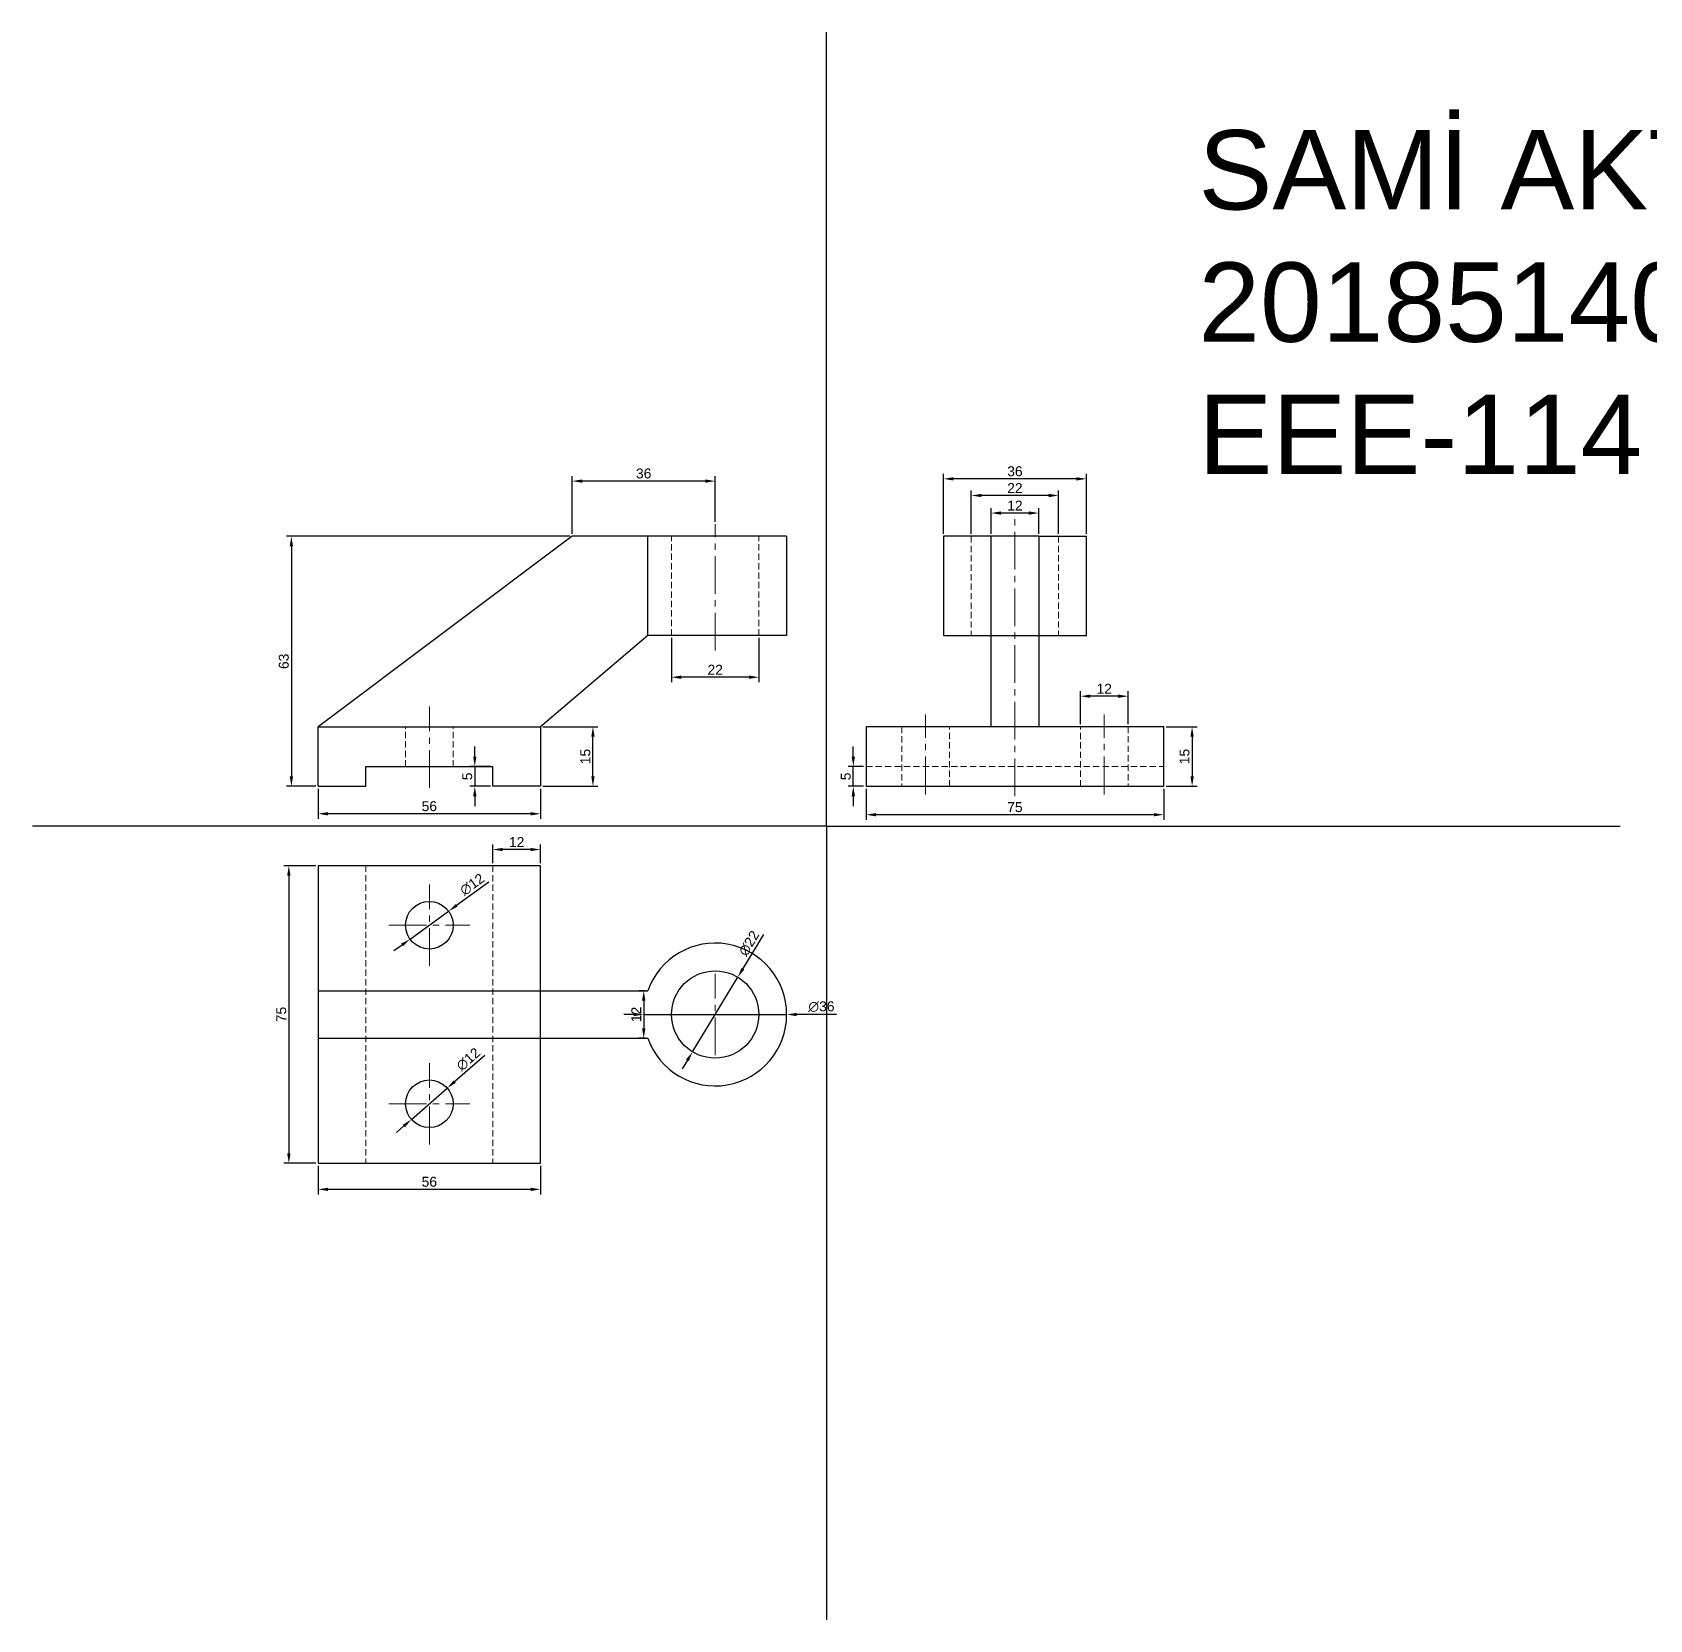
# Model space of a CAD drawing. Header units: millimetres. Extents: x 0 to 815, y 0 to 400.
# Drawn here: x 0 to 407.4, y 0 to 400 of the extents above; entities that cross this region are included whole.
import ezdxf

# ---------------------------------------------------------------- set-up
doc = ezdxf.new("R2010")
doc.units = ezdxf.units.MM
doc.header["$LTSCALE"] = 0.5
doc.linetypes.add('CENTER2', pattern=[28.575, 19.05, -3.175, 3.175, -3.175])
doc.linetypes.add('HIDDEN2', pattern=[4.7625, 3.175, -1.5875])
for name, color, linetype, lineweight in [('center', 1, 'CENTER2', 13), ('dimension', 3, 'Continuous', 15), ('hidden', 2, 'HIDDEN2', 18)]:
    doc.layers.add(name, color=color, linetype=linetype, lineweight=lineweight)
doc.styles.get("Standard").update_dxf_attribs({"font": 'arial.ttf'})
doc.dimstyles.new('ISO-25', dxfattribs={"dimtxt": 2.5, "dimasz": 2.5, "dimexe": 1.25, "dimexo": 0.625, "dimtad": 1, "dimtxsty": 'Standard', "dimcen": 2.5, "dimadec": 0, "dimazin": 0, "dimtfac": 1, "dimtmove": 0, "dimatfit": 3, "dimfxl": 1, "dimarcsym": 0})

# ---------------------------------------------------------------- blocks, each defined once
blk = doc.blocks.new('*D2')
at = {"layer": 'Defpoints', "color": 0, "linetype": 'Continuous', "transparency": 16777216}
for p in [(136, 273), (65.25, 210), (72, 210)]:
    blk.add_point(p, dxfattribs=at)
at = {"layer": 'dimension', "color": 0, "linetype": 'Continuous', "lineweight": -2, "transparency": 16777216}
for p, q in [((135.38, 273), (64, 273)), ((65.25, 270.5), (65.25, 212.5)), ((71.38, 210), (64, 210))]:
    blk.add_line(p, q, dxfattribs=at)
at = {"layer": 'dimension', "color": 0, "linetype": 'Continuous', "transparency": 16777216}
for points in [[(64.84, 270.5), (65.67, 270.5), (65.25, 273)], [(64.84, 212.5), (65.67, 212.5), (65.25, 210)]]:
    blk.add_solid(points, dxfattribs=at)
at = {"layer": 'dimension', "color": 0, "linetype": 'Continuous', "transparency": 16777216, "insert": (63.35, 241.5), "char_height": 2.5, "attachment_point": 5, "rotation": 90}
blk.add_mtext('63', dxfattribs=at)
blk = doc.blocks.new('*D3')
at = {"layer": 'Defpoints', "color": 0, "linetype": 'Continuous', "transparency": 16777216}
for p in [(136, 286.92), (136, 273), (172, 276.07)]:
    blk.add_point(p, dxfattribs=at)
at = {"layer": 'dimension', "color": 0, "linetype": 'Continuous', "lineweight": -2, "transparency": 16777216}
for p, q in [((136, 273.62), (136, 288.17)), ((169.5, 286.92), (138.5, 286.92)), ((172, 276.69), (172, 288.17))]:
    blk.add_line(p, q, dxfattribs=at)
at = {"layer": 'dimension', "color": 0, "linetype": 'Continuous', "transparency": 16777216}
for points in [[(138.5, 287.33), (138.5, 286.5), (136, 286.92)], [(169.5, 287.33), (169.5, 286.5), (172, 286.92)]]:
    blk.add_solid(points, dxfattribs=at)
at = {"layer": 'dimension', "color": 0, "linetype": 'Continuous', "transparency": 16777216, "insert": (154, 288.82), "char_height": 2.5, "attachment_point": 5}
blk.add_mtext('36', dxfattribs=at)
blk = doc.blocks.new('*D4')
at = {"layer": 'Defpoints', "color": 0, "linetype": 'Continuous', "transparency": 16777216}
for p in [(161, 248), (183, 248), (161, 237.49)]:
    blk.add_point(p, dxfattribs=at)
at = {"layer": 'dimension', "color": 0, "linetype": 'Continuous', "lineweight": -2, "transparency": 16777216}
for p, q in [((161, 247.38), (161, 236.24)), ((183, 247.38), (183, 236.24)), ((180.5, 237.49), (163.5, 237.49))]:
    blk.add_line(p, q, dxfattribs=at)
at = {"layer": 'dimension', "color": 0, "linetype": 'Continuous', "transparency": 16777216}
for points in [[(163.5, 237.91), (163.5, 237.07), (161, 237.49)], [(180.5, 237.91), (180.5, 237.07), (183, 237.49)]]:
    blk.add_solid(points, dxfattribs=at)
at = {"layer": 'dimension', "color": 0, "linetype": 'Continuous', "transparency": 16777216, "insert": (172, 239.37), "char_height": 2.5, "attachment_point": 5}
blk.add_mtext('22', dxfattribs=at)
blk = doc.blocks.new('*D5')
at = {"layer": 'Defpoints', "color": 0, "linetype": 'Continuous', "transparency": 16777216}
for p in [(116, 215), (111.44, 210), (116, 210)]:
    blk.add_point(p, dxfattribs=at)
at = {"layer": 'dimension', "color": 0, "linetype": 'Continuous', "lineweight": -2, "transparency": 16777216}
for p, q in [((111.44, 217.5), (111.44, 220)), ((115.38, 215), (110.19, 215)), ((111.44, 215), (111.44, 210)), ((115.38, 210), (110.19, 210)), ((111.44, 207.5), (111.44, 205))]:
    blk.add_line(p, q, dxfattribs=at)
at = {"layer": 'dimension', "color": 0, "linetype": 'Continuous', "transparency": 16777216}
for points in [[(111.03, 217.5), (111.86, 217.5), (111.44, 215)], [(111.03, 207.5), (111.86, 207.5), (111.44, 210)]]:
    blk.add_solid(points, dxfattribs=at)
at = {"layer": 'dimension', "color": 0, "linetype": 'Continuous', "transparency": 16777216, "insert": (109.55, 212.5), "char_height": 2.5, "attachment_point": 5, "rotation": 90}
blk.add_mtext('5', dxfattribs=at)
blk = doc.blocks.new('*D6')
at = {"layer": 'Defpoints', "color": 0, "linetype": 'Continuous', "transparency": 16777216}
for p in [(128, 225), (141.21, 225), (128, 210)]:
    blk.add_point(p, dxfattribs=at)
at = {"layer": 'dimension', "color": 0, "linetype": 'Continuous', "lineweight": -2, "transparency": 16777216}
for p, q in [((128.62, 225), (142.46, 225)), ((141.21, 212.5), (141.21, 222.5)), ((128.62, 210), (142.46, 210))]:
    blk.add_line(p, q, dxfattribs=at)
at = {"layer": 'dimension', "color": 0, "linetype": 'Continuous', "transparency": 16777216}
for points in [[(140.79, 222.5), (141.63, 222.5), (141.21, 225)], [(140.79, 212.5), (141.63, 212.5), (141.21, 210)]]:
    blk.add_solid(points, dxfattribs=at)
at = {"layer": 'dimension', "color": 0, "linetype": 'Continuous', "transparency": 16777216, "insert": (139.31, 217.5), "char_height": 2.5, "attachment_point": 5, "rotation": 90}
blk.add_mtext('15', dxfattribs=at)
blk = doc.blocks.new('*D7')
at = {"layer": 'Defpoints', "color": 0, "linetype": 'Continuous', "transparency": 16777216}
for p in [(72, 210), (128, 210), (72, 203.08)]:
    blk.add_point(p, dxfattribs=at)
at = {"layer": 'dimension', "color": 0, "linetype": 'Continuous', "lineweight": -2, "transparency": 16777216}
for p, q in [((72, 209.38), (72, 201.83)), ((128, 209.38), (128, 201.83)), ((125.5, 203.08), (74.5, 203.08))]:
    blk.add_line(p, q, dxfattribs=at)
at = {"layer": 'dimension', "color": 0, "linetype": 'Continuous', "transparency": 16777216}
for points in [[(74.5, 203.5), (74.5, 202.66), (72, 203.08)], [(125.5, 203.5), (125.5, 202.66), (128, 203.08)]]:
    blk.add_solid(points, dxfattribs=at)
at = {"layer": 'dimension', "color": 0, "linetype": 'Continuous', "transparency": 16777216, "insert": (100, 204.98), "char_height": 2.5, "attachment_point": 5}
blk.add_mtext('56', dxfattribs=at)
blk = doc.blocks.new('*D8')
at = {"layer": 'Defpoints', "color": 0, "linetype": 'Continuous', "transparency": 16777216}
for p in [(72, 190), (64.61, 115), (72, 115)]:
    blk.add_point(p, dxfattribs=at)
at = {"layer": 'dimension', "color": 0, "linetype": 'Continuous', "lineweight": -2, "transparency": 16777216}
for p, q in [((71.38, 190), (63.36, 190)), ((64.61, 187.5), (64.61, 117.5)), ((71.38, 115), (63.36, 115))]:
    blk.add_line(p, q, dxfattribs=at)
at = {"layer": 'dimension', "color": 0, "linetype": 'Continuous', "transparency": 16777216}
for points in [[(64.19, 187.5), (65.03, 187.5), (64.61, 190)], [(64.19, 117.5), (65.03, 117.5), (64.61, 115)]]:
    blk.add_solid(points, dxfattribs=at)
at = {"layer": 'dimension', "color": 0, "linetype": 'Continuous', "transparency": 16777216, "insert": (62.71, 152.5), "char_height": 2.5, "attachment_point": 5, "rotation": 90}
blk.add_mtext('75', dxfattribs=at)
blk = doc.blocks.new('*D9')
at = {"layer": 'Defpoints', "color": 0, "linetype": 'Continuous', "transparency": 16777216}
for p in [(72, 115), (128, 115), (72, 108.43)]:
    blk.add_point(p, dxfattribs=at)
at = {"layer": 'dimension', "color": 0, "linetype": 'Continuous', "lineweight": -2, "transparency": 16777216}
for p, q in [((72, 114.38), (72, 107.18)), ((128, 114.38), (128, 107.18)), ((125.5, 108.43), (74.5, 108.43))]:
    blk.add_line(p, q, dxfattribs=at)
at = {"layer": 'dimension', "color": 0, "linetype": 'Continuous', "transparency": 16777216}
for points in [[(74.5, 108.85), (74.5, 108.01), (72, 108.43)], [(125.5, 108.85), (125.5, 108.01), (128, 108.43)]]:
    blk.add_solid(points, dxfattribs=at)
at = {"layer": 'dimension', "color": 0, "linetype": 'Continuous', "transparency": 16777216, "insert": (100, 110.33), "char_height": 2.5, "attachment_point": 5}
blk.add_mtext('56', dxfattribs=at)
blk = doc.blocks.new('*D10')
at = {"layer": 'Defpoints', "color": 0, "linetype": 'Continuous', "transparency": 16777216}
for p in [(116, 194.07), (116, 190), (128, 190)]:
    blk.add_point(p, dxfattribs=at)
at = {"layer": 'dimension', "color": 0, "linetype": 'Continuous', "lineweight": -2, "transparency": 16777216}
for p, q in [((116, 190.62), (116, 195.32)), ((125.5, 194.07), (118.5, 194.07)), ((128, 190.62), (128, 195.32))]:
    blk.add_line(p, q, dxfattribs=at)
at = {"layer": 'dimension', "color": 0, "linetype": 'Continuous', "transparency": 16777216}
for points in [[(118.5, 194.49), (118.5, 193.65), (116, 194.07)], [(125.5, 194.49), (125.5, 193.65), (128, 194.07)]]:
    blk.add_solid(points, dxfattribs=at)
at = {"layer": 'dimension', "color": 0, "linetype": 'Continuous', "transparency": 16777216, "insert": (122, 195.95), "char_height": 2.5, "attachment_point": 5}
blk.add_mtext('12', dxfattribs=at)
blk = doc.blocks.new('*D11')
at = {"layer": 'Defpoints', "color": 0, "linetype": 'Continuous', "transparency": 16777216}
for p in [(155.03, 158.5), (154, 146.5), (155.03, 146.5)]:
    blk.add_point(p, dxfattribs=at)
at = {"layer": 'dimension', "color": 0, "linetype": 'Continuous', "lineweight": -2, "transparency": 16777216}
for p, q in [((154.4, 158.5), (152.75, 158.5)), ((154, 156), (154, 149)), ((154.4, 146.5), (152.75, 146.5))]:
    blk.add_line(p, q, dxfattribs=at)
at = {"layer": 'dimension', "color": 0, "linetype": 'Continuous', "transparency": 16777216}
for points in [[(153.58, 156), (154.42, 156), (154, 158.5)], [(153.58, 149), (154.42, 149), (154, 146.5)]]:
    blk.add_solid(points, dxfattribs=at)
at = {"layer": 'dimension', "color": 0, "linetype": 'Continuous', "transparency": 16777216, "insert": (152.12, 152.5), "char_height": 2.5, "attachment_point": 5, "rotation": 90}
blk.add_mtext('12', dxfattribs=at)
blk = doc.blocks.new('*D12')
at = {"layer": 'Defpoints', "color": 0, "linetype": 'Continuous', "transparency": 16777216}
for p in [(229.5, 287.48), (229.5, 273), (265.5, 273)]:
    blk.add_point(p, dxfattribs=at)
at = {"layer": 'dimension', "color": 0, "linetype": 'Continuous', "lineweight": -2, "transparency": 16777216}
for p, q in [((229.5, 273.62), (229.5, 288.73)), ((263, 287.48), (232, 287.48)), ((265.5, 273.62), (265.5, 288.73))]:
    blk.add_line(p, q, dxfattribs=at)
at = {"layer": 'dimension', "color": 0, "linetype": 'Continuous', "transparency": 16777216}
for points in [[(232, 287.89), (232, 287.06), (229.5, 287.48)], [(263, 287.89), (263, 287.06), (265.5, 287.48)]]:
    blk.add_solid(points, dxfattribs=at)
at = {"layer": 'dimension', "color": 0, "linetype": 'Continuous', "transparency": 16777216, "insert": (247.5, 289.38), "char_height": 2.5, "attachment_point": 5}
blk.add_mtext('36', dxfattribs=at)
blk = doc.blocks.new('*D13')
at = {"layer": 'Defpoints', "color": 0, "linetype": 'Continuous', "transparency": 16777216}
for p in [(236.5, 283.28), (236.5, 273), (258.5, 273)]:
    blk.add_point(p, dxfattribs=at)
at = {"layer": 'dimension', "color": 0, "linetype": 'Continuous', "lineweight": -2, "transparency": 16777216}
for p, q in [((236.5, 273.62), (236.5, 284.53)), ((256, 283.28), (239, 283.28)), ((258.5, 273.62), (258.5, 284.53))]:
    blk.add_line(p, q, dxfattribs=at)
at = {"layer": 'dimension', "color": 0, "linetype": 'Continuous', "transparency": 16777216}
for points in [[(239, 283.7), (239, 282.87), (236.5, 283.28)], [(256, 283.7), (256, 282.87), (258.5, 283.28)]]:
    blk.add_solid(points, dxfattribs=at)
at = {"layer": 'dimension', "color": 0, "linetype": 'Continuous', "transparency": 16777216, "insert": (247.5, 285.16), "char_height": 2.5, "attachment_point": 5}
blk.add_mtext('22', dxfattribs=at)
blk = doc.blocks.new('*D14')
at = {"layer": 'Defpoints', "color": 0, "linetype": 'Continuous', "transparency": 16777216}
for p in [(241.5, 278.86), (241.5, 273), (253.5, 273)]:
    blk.add_point(p, dxfattribs=at)
at = {"layer": 'dimension', "color": 0, "linetype": 'Continuous', "lineweight": -2, "transparency": 16777216}
for p, q in [((241.5, 273.62), (241.5, 280.11)), ((251, 278.86), (244, 278.86)), ((253.5, 273.62), (253.5, 280.11))]:
    blk.add_line(p, q, dxfattribs=at)
at = {"layer": 'dimension', "color": 0, "linetype": 'Continuous', "transparency": 16777216}
for points in [[(244, 279.28), (244, 278.44), (241.5, 278.86)], [(251, 279.28), (251, 278.44), (253.5, 278.86)]]:
    blk.add_solid(points, dxfattribs=at)
at = {"layer": 'dimension', "color": 0, "linetype": 'Continuous', "transparency": 16777216, "insert": (247.5, 280.74), "char_height": 2.5, "attachment_point": 5}
blk.add_mtext('12', dxfattribs=at)
blk = doc.blocks.new('*D15')
at = {"layer": 'Defpoints', "color": 0, "linetype": 'Continuous', "transparency": 16777216}
for p in [(264, 232.71), (264, 225), (276, 225)]:
    blk.add_point(p, dxfattribs=at)
at = {"layer": 'dimension', "color": 0, "linetype": 'Continuous', "lineweight": -2, "transparency": 16777216}
for p, q in [((264, 225.62), (264, 233.96)), ((273.5, 232.71), (266.5, 232.71)), ((276, 225.62), (276, 233.96))]:
    blk.add_line(p, q, dxfattribs=at)
at = {"layer": 'dimension', "color": 0, "linetype": 'Continuous', "transparency": 16777216}
for points in [[(266.5, 233.12), (266.5, 232.29), (264, 232.71)], [(273.5, 233.12), (273.5, 232.29), (276, 232.71)]]:
    blk.add_solid(points, dxfattribs=at)
at = {"layer": 'dimension', "color": 0, "linetype": 'Continuous', "transparency": 16777216, "insert": (270, 234.59), "char_height": 2.5, "attachment_point": 5}
blk.add_mtext('12', dxfattribs=at)
blk = doc.blocks.new('*D16')
at = {"layer": 'Defpoints', "color": 0, "linetype": 'Continuous', "transparency": 16777216}
for p in [(285, 225), (285, 210), (292.13, 210)]:
    blk.add_point(p, dxfattribs=at)
at = {"layer": 'dimension', "color": 0, "linetype": 'Continuous', "lineweight": -2, "transparency": 16777216}
for p, q in [((285.62, 225), (293.38, 225)), ((292.13, 222.5), (292.13, 212.5)), ((285.62, 210), (293.38, 210))]:
    blk.add_line(p, q, dxfattribs=at)
at = {"layer": 'dimension', "color": 0, "linetype": 'Continuous', "transparency": 16777216}
for points in [[(291.72, 222.5), (292.55, 222.5), (292.13, 225)], [(291.72, 212.5), (292.55, 212.5), (292.13, 210)]]:
    blk.add_solid(points, dxfattribs=at)
at = {"layer": 'dimension', "color": 0, "linetype": 'Continuous', "transparency": 16777216, "insert": (290.23, 217.5), "char_height": 2.5, "attachment_point": 5, "rotation": 90}
blk.add_mtext('15', dxfattribs=at)
blk = doc.blocks.new('*D17')
at = {"layer": 'Defpoints', "color": 0, "linetype": 'Continuous', "transparency": 16777216}
for p in [(210, 210), (285, 210), (210, 202.84)]:
    blk.add_point(p, dxfattribs=at)
at = {"layer": 'dimension', "color": 0, "linetype": 'Continuous', "lineweight": -2, "transparency": 16777216}
for p, q in [((210, 209.38), (210, 201.59)), ((285, 209.38), (285, 201.59)), ((282.5, 202.84), (212.5, 202.84))]:
    blk.add_line(p, q, dxfattribs=at)
at = {"layer": 'dimension', "color": 0, "linetype": 'Continuous', "transparency": 16777216}
for points in [[(212.5, 203.26), (212.5, 202.43), (210, 202.84)], [(282.5, 203.26), (282.5, 202.43), (285, 202.84)]]:
    blk.add_solid(points, dxfattribs=at)
at = {"layer": 'dimension', "color": 0, "linetype": 'Continuous', "transparency": 16777216, "insert": (247.5, 204.74), "char_height": 2.5, "attachment_point": 5}
blk.add_mtext('75', dxfattribs=at)
blk = doc.blocks.new('*D18')
at = {"layer": 'Defpoints', "color": 0, "linetype": 'Continuous', "transparency": 16777216}
for p in [(206.79, 215), (210, 215), (210, 210)]:
    blk.add_point(p, dxfattribs=at)
at = {"layer": 'dimension', "color": 0, "linetype": 'Continuous', "lineweight": -2, "transparency": 16777216}
for p, q in [((206.79, 217.5), (206.79, 220)), ((209.38, 215), (205.54, 215)), ((206.79, 210), (206.79, 215)), ((209.38, 210), (205.54, 210)), ((206.79, 207.5), (206.79, 205))]:
    blk.add_line(p, q, dxfattribs=at)
at = {"layer": 'dimension', "color": 0, "linetype": 'Continuous', "transparency": 16777216}
for points in [[(206.37, 217.5), (207.21, 217.5), (206.79, 215)], [(206.37, 207.5), (207.21, 207.5), (206.79, 210)]]:
    blk.add_solid(points, dxfattribs=at)
at = {"layer": 'dimension', "color": 0, "linetype": 'Continuous', "transparency": 16777216, "insert": (204.9, 212.5), "char_height": 2.5, "attachment_point": 5, "rotation": 90}
blk.add_mtext('5', dxfattribs=at)
blk = doc.blocks.new('*D40')
at = {"layer": 'Defpoints', "color": 0, "linetype": 'Continuous', "transparency": 16777216}
for p in [(154, 152.5), (190, 152.5)]:
    blk.add_point(p, dxfattribs=at)
at = {"layer": 'dimension', "color": 0, "linetype": 'Continuous', "lineweight": -2, "transparency": 16777216}
for p, q in [((151.5, 152.5), (149, 152.5)), ((154, 152.5), (190, 152.5)), ((202.55, 152.5), (192.5, 152.5))]:
    blk.add_line(p, q, dxfattribs=at)
at = {"layer": 'dimension', "color": 0, "linetype": 'Continuous', "transparency": 16777216}
for points in [[(151.5, 152.92), (151.5, 152.08), (154, 152.5)], [(192.5, 152.92), (192.5, 152.08), (190, 152.5)]]:
    blk.add_solid(points, dxfattribs=at)
at = {"layer": 'dimension', "color": 0, "linetype": 'Continuous', "transparency": 16777216, "insert": (198.77, 154.47), "char_height": 2.5, "attachment_point": 5}
blk.add_mtext('∅36', dxfattribs=at)
blk = doc.blocks.new('*D41')
at = {"layer": 'Defpoints', "color": 0, "linetype": 'Continuous', "transparency": 16777216}
for p in [(177.7, 161.91), (166.3, 143.09)]:
    blk.add_point(p, dxfattribs=at)
at = {"layer": 'dimension', "color": 0, "linetype": 'Continuous', "lineweight": -2, "transparency": 16777216}
for p, q in [((184.18, 172.62), (178.99, 164.05)), ((166.3, 143.09), (177.7, 161.91)), ((165.01, 140.95), (163.71, 138.81))]:
    blk.add_line(p, q, dxfattribs=at)
at = {"layer": 'dimension', "color": 0, "linetype": 'Continuous', "transparency": 16777216}
for points in [[(178.64, 164.26), (179.35, 163.83), (177.7, 161.91)], [(164.65, 141.17), (165.36, 140.74), (166.3, 143.09)]]:
    blk.add_solid(points, dxfattribs=at)
at = {"layer": 'dimension', "color": 0, "linetype": 'Continuous', "transparency": 16777216, "insert": (180.55, 170.43), "char_height": 2.5, "attachment_point": 5, "rotation": 58.8054}
blk.add_mtext('∅22', dxfattribs=at)
blk = doc.blocks.new('*D42')
at = {"layer": 'Defpoints', "color": 0, "linetype": 'Continuous', "transparency": 16777216}
for p in [(104.52, 133.95), (95.48, 126.05)]:
    blk.add_point(p, dxfattribs=at)
at = {"layer": 'dimension', "color": 0, "linetype": 'Continuous', "lineweight": -2, "transparency": 16777216}
for p, q in [((113.95, 142.19), (106.4, 135.59)), ((95.48, 126.05), (104.52, 133.95)), ((93.6, 124.41), (91.72, 122.76))]:
    blk.add_line(p, q, dxfattribs=at)
at = {"layer": 'dimension', "color": 0, "linetype": 'Continuous', "transparency": 16777216}
for points in [[(106.12, 135.91), (106.67, 135.28), (104.52, 133.95)], [(93.33, 124.72), (93.88, 124.09), (95.48, 126.05)]]:
    blk.add_solid(points, dxfattribs=at)
at = {"layer": 'dimension', "color": 0, "linetype": 'Continuous', "transparency": 16777216, "insert": (109.82, 141.2), "char_height": 2.5, "attachment_point": 5, "rotation": 41.1639}
blk.add_mtext('∅12', dxfattribs=at)
blk = doc.blocks.new('*D43')
at = {"layer": 'Defpoints', "color": 0, "linetype": 'Continuous', "transparency": 16777216}
for p in [(104.86, 178.52), (95.14, 171.48)]:
    blk.add_point(p, dxfattribs=at)
at = {"layer": 'dimension', "color": 0, "linetype": 'Continuous', "lineweight": -2, "transparency": 16777216}
for p, q in [((115, 185.87), (106.88, 179.99)), ((95.14, 171.48), (104.86, 178.52)), ((93.12, 170.01), (91.09, 168.55))]:
    blk.add_line(p, q, dxfattribs=at)
at = {"layer": 'dimension', "color": 0, "linetype": 'Continuous', "transparency": 16777216}
for points in [[(106.64, 180.32), (107.13, 179.65), (104.86, 178.52)], [(92.87, 170.35), (93.36, 169.68), (95.14, 171.48)]]:
    blk.add_solid(points, dxfattribs=at)
at = {"layer": 'dimension', "color": 0, "linetype": 'Continuous', "transparency": 16777216, "insert": (110.8, 185.26), "char_height": 2.5, "attachment_point": 5, "rotation": 35.9139}
blk.add_mtext('∅12', dxfattribs=at)

msp = doc.modelspace()

# ---------------------------------------------------------------- linework, layer by layer
for p, q in [((200, 200), (200, 400)), ((136, 273), (72, 225)), ((172, 273), (136, 273)), ((190, 273), (154, 273)), ((155.029, 248), (155.029, 273)), ((190, 273), (172, 273)), ((190, 273), (190, 248)), ((241.5, 273), (229.5, 273)), ((229.5, 273), (229.5, 248)), ((241.5, 225), (241.5, 273)), ((253.5, 273), (241.5, 273)), ((253.5, 273), (253.5, 225)), ((253.5, 273), (265.5, 273)), ((265.5, 248), (265.5, 273)), ((155.029, 248), (128, 225)), ((190, 248), (155.029, 248)), ((229.5, 248), (265.5, 248)), ((72, 210), (72, 225)), ((72, 225), (128, 225)), ((128, 225), (128, 210)), ((285, 225), (210, 225)), ((210, 225), (210, 210)), ((285, 210), (285, 225)), ((84, 210), (84, 215)), ((84, 215), (116, 215)), ((116, 210), (116, 215)), ((72, 210), (84, 210)), ((128, 210), (116, 210)), ((210, 210), (285, 210)), ((200, 200), (0, 200)), ((200, 200), (400, 200)), ((200, 200), (200, 0)), ((128, 190), (72, 190)), ((72, 190), (72, 115)), ((128, 115), (128, 190)), ((72, 158.5), (154, 158.5)), ((136, 158.5), (155.029, 158.5)), ((72, 146.5), (154, 146.5)), ((154, 146.5), (155.029, 146.5)), ((72, 115), (128, 115))]:
    msp.add_line(p, q)
for centre, radius in [((100, 175), 6), ((172, 152.5), 11), ((100, 130), 6)]:
    msp.add_circle(centre, radius)
msp.add_arc((172, 152.5), 18, 199.47122, 160.52878)
at = {"layer": 'center', "linetype": 'CENTER2'}
for p, q in [((247.5, 207.495), (247.5, 277.438)), ((172, 244.213), (172, 276.067)), ((100, 209.599), (100, 230.081)), ((225, 207.968), (225, 228.138)), ((270, 207.968), (270, 228.138)), ((100, 164.759), (100, 185.241)), ((89.759, 175), (110.241, 175)), ((172, 142.259), (172, 162.741)), ((161.759, 152.5), (182.241, 152.5)), ((100, 119.759), (100, 140.241)), ((89.759, 130), (110.241, 130))]:
    msp.add_line(p, q, dxfattribs=at)
at = {"layer": 'hidden'}
for p, q in [((161, 248), (161, 273)), ((183, 248), (183, 273)), ((236.5, 273), (236.5, 248)), ((258.5, 273), (258.5, 248)), ((94, 215), (94, 225)), ((106, 215), (106, 225)), ((219, 225), (219, 210)), ((276, 225), (276, 210)), ((210, 215), (285, 215)), ((84, 190), (84, 115)), ((116, 190), (116, 115))]:
    msp.add_line(p, q, dxfattribs=at)
at = {"layer": 'hidden', "linetype": 'HIDDEN2'}
for p, q in [((231, 210), (231, 225)), ((264, 210), (264, 225))]:
    msp.add_line(p, q, dxfattribs=at)

# ---------------------------------------------------------------- texts
at = {"linetype": 'Continuous', "insert": (293.718, 375.355), "char_height": 20, "attachment_point": 1}
msp.add_mtext_dynamic_manual_height_columns('SAMİ AKTUĞ\\P2018514002\\PEEE-114 E.C', width=235.85596, gutter_width=12.5, heights=[0], dxfattribs=at)

# ---------------------------------------------------------------- dimensions: what is measured, and where the dimension line sits
at = {"layer": 'dimension', "linetype": 'Continuous'}
for base, p1, p2, picture, middle in [((136, 286.918), (172, 276.067), (136, 273), '*D3', (154, 288.82)), ((229.5, 287.478), (265.5, 273), (229.5, 273), '*D12', (247.5, 289.38)), ((236.5, 283.282), (258.5, 273), (236.5, 273), '*D13', (247.5, 285.162)), ((241.5, 278.859), (253.5, 273), (241.5, 273), '*D14', (247.5, 280.739)), ((161, 237.489), (183, 248), (161, 248), '*D4', (172, 239.369)), ((264, 232.705), (276, 225), (264, 225), '*D15', (270, 234.585)), ((72, 203.081), (128, 210), (72, 210), '*D7', (100, 204.982)), ((210, 202.845), (285, 210), (210, 210), '*D17', (247.5, 204.741)), ((116, 194.071), (128, 190), (116, 190), '*D10', (122, 195.952)), ((72, 108.43), (128, 115), (72, 115), '*D9', (100, 110.331))]:
    dim = msp.add_linear_dim(base=base, p1=p1, p2=p2, dimstyle='ISO-25', dxfattribs=at)
    dim.commit()
    dim.dimension.update_dxf_attribs({"geometry": picture, "text_midpoint": middle})
for base, p1, p2, picture, middle in [((65.254, 210), (136, 273), (72, 210), '*D2', (63.351, 241.5)), ((141.211, 225), (128, 210), (128, 225), '*D6', (139.309, 217.5)), ((292.132, 210), (285, 225), (285, 210), '*D16', (290.23, 217.5)), ((111.444, 210), (116, 215), (116, 210), '*D5', (109.547, 212.5)), ((206.791, 215), (210, 210), (210, 215), '*D18', (204.895, 212.5)), ((64.61, 115), (72, 190), (72, 115), '*D8', (62.714, 152.5)), ((154, 146.5), (155.029, 158.5), (155.029, 146.5), '*D11', (152.12, 152.5))]:
    dim = msp.add_linear_dim(base=base, p1=p1, p2=p2, angle=90, dimstyle='ISO-25', dxfattribs=at)
    dim.commit()
    dim.dimension.update_dxf_attribs({"geometry": picture, "text_midpoint": middle})
for p1, p2, picture, middle in [((95.141, 171.481), (104.859, 178.519), '*D43', (110.8, 185.256)), ((166.303, 143.09), (177.697, 161.91), '*D41', (180.55, 170.426)), ((154, 152.5), (190, 152.5), '*D40', (198.775, 154.471)), ((95.483, 126.051), (104.517, 133.949), '*D42', (109.816, 141.201))]:
    dim = msp.add_diameter_dim_2p(p1=p1, p2=p2, dimstyle='ISO-25', dxfattribs=at)
    dim.commit()
    dim.dimension.update_dxf_attribs({"geometry": picture, "text_midpoint": middle})

doc.saveas('drawing.dxf')
